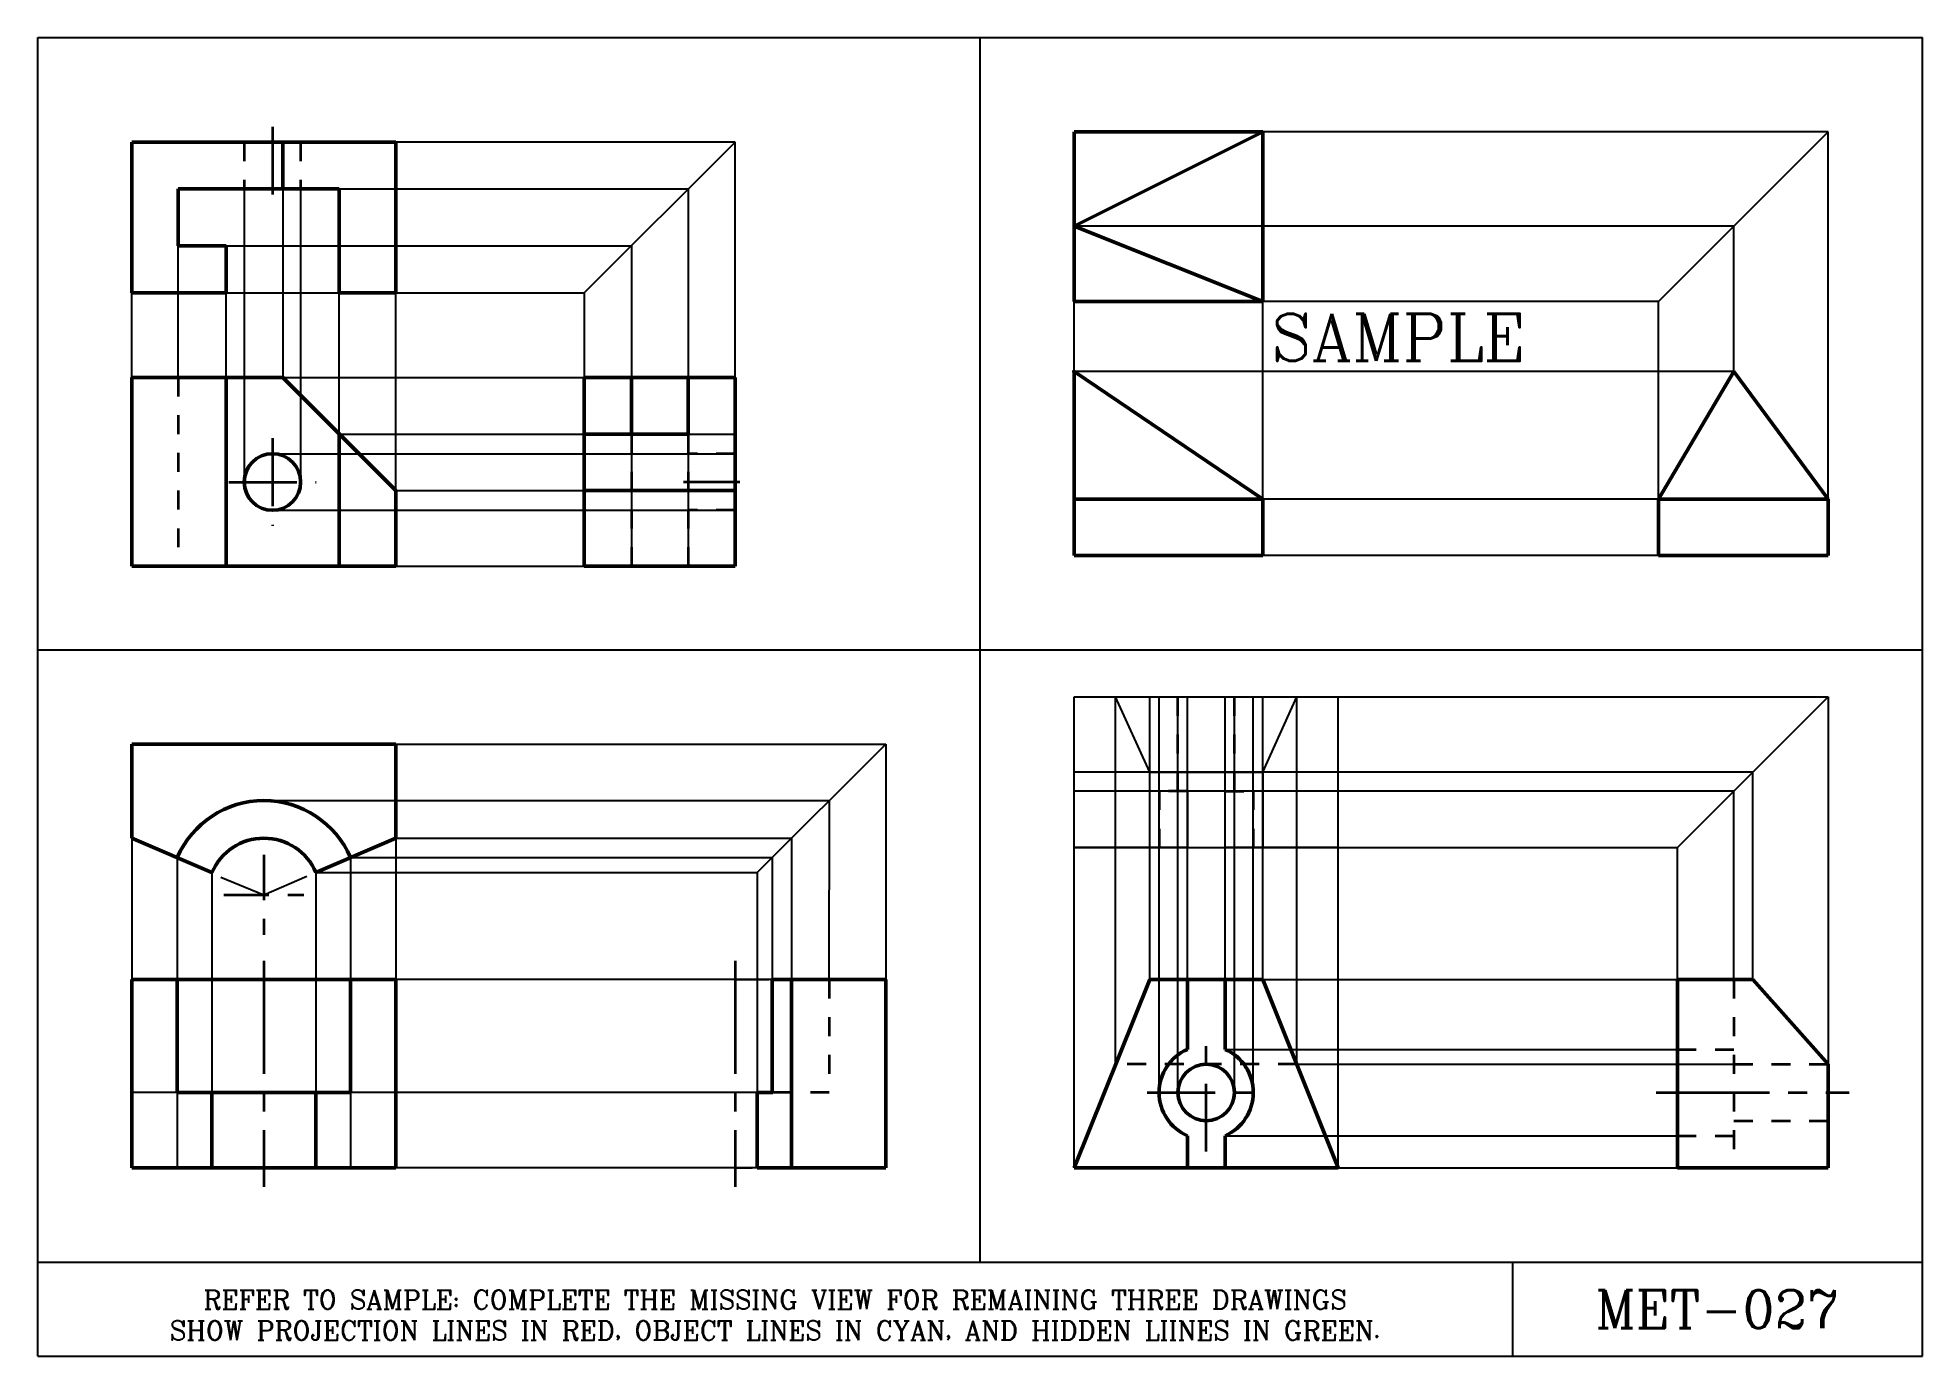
# Model space of a CAD drawing. Extents: x 36.6 to 46.6, y 2.3 to 9.3.
import ezdxf
from ezdxf.enums import TextEntityAlignment as Align

# ---------------------------------------------------------------- set-up
doc = ezdxf.new("R2010")
doc.units = 0
doc.header["$LTSCALE"] = 0.8
doc.header["$MEASUREMENT"] = 0
doc.linetypes.add('CENTER2', pattern=[1.125, 0.75, -0.125, 0.125, -0.125])
doc.linetypes.add('HIDDEN2', pattern=[0.1875, 0.125, -0.0625])
doc.layers.get('0').update_dxf_attribs({"linetype": 'CONTINUOUS'})
for name, color, linetype, lineweight in [('CENTER', 6, 'CENTER2', 35), ('HIDDEN-GREEN', 3, 'HIDDEN2', 35), ('OBJECT-CYAN', 4, 'CONTINUOUS', 50)]:
    doc.layers.add(name, color=color, linetype=linetype, lineweight=lineweight)
doc.layers.add('CONSTRUCTION', color=28, linetype='CONTINUOUS')
doc.layers.add('DIMENSION', color=1, linetype='CONTINUOUS')
doc.styles.add('ROMANC', font='romanc')

msp = doc.modelspace()

# ---------------------------------------------------------------- linework, layer by layer
for p, q in [((36.609, 2.264), (36.609, 9.264)), ((36.609, 9.264), (46.609, 9.264)), ((41.609, 2.764), (41.609, 9.264)), ((46.609, 2.264), (46.609, 9.264)), ((36.609, 6.014), (46.609, 6.014)), ((42.109, 4.964), (42.109, 5.764)), ((42.109, 5.764), (43.509, 5.764)), ((42.509, 5.364), (42.327, 5.764)), ((43.109, 5.364), (43.289, 5.764)), ((43.509, 4.964), (43.509, 5.764)), ((42.509, 4.964), (42.509, 5.364)), ((42.509, 5.364), (43.109, 5.364)), ((43.109, 5.364), (43.109, 4.964)), ((42.909, 5.264), (42.709, 5.264)), ((42.709, 5.264), (42.709, 4.964)), ((42.909, 4.964), (42.909, 5.264)), ((42.709, 4.964), (42.109, 4.964)), ((43.509, 4.964), (42.909, 4.964)), ((36.609, 2.764), (46.609, 2.764)), ((44.434, 2.764), (44.434, 2.264)), ((36.609, 2.264), (46.609, 2.264))]:
    msp.add_line(p, q)
at = {"layer": 'CENTER', "ltscale": 0.6}
for p, q in [((37.854, 8.791), (37.854, 8.379)), ((37.854, 7.137), (37.854, 6.673)), ((37.623, 6.905), (38.086, 6.905)), ((42.809, 3.351), (42.809, 3.976)), ((42.496, 3.664), (43.121, 3.664))]:
    msp.add_line(p, q, dxfattribs=at)
at = {"layer": 'CENTER'}
for p, q in [((40.334, 6.905), (40.035, 6.905)), ((37.809, 4.364), (37.809, 3.164)), ((40.309, 4.364), (40.309, 3.164)), ((45.197, 3.664), (46.22, 3.664))]:
    msp.add_line(p, q, dxfattribs=at)
at = {"layer": 'CENTER', "ltscale": 0.4}
for p, q in [((37.809, 4.926), (37.809, 4.501)), ((37.596, 4.714), (38.021, 4.714))]:
    msp.add_line(p, q, dxfattribs=at)
at = {"layer": 'CONSTRUCTION'}
for p, q in [((40.309, 8.709), (38.509, 8.709)), ((39.509, 7.909), (40.309, 8.709)), ((40.309, 6.459), (40.309, 8.709)), ((46.109, 8.764), (43.109, 8.764)), ((46.109, 8.764), (45.209, 7.864)), ((46.109, 6.814), (46.109, 8.764)), ((37.704, 8.461), (37.704, 6.905)), ((37.909, 8.461), (37.909, 7.459)), ((38.004, 8.461), (38.004, 6.905)), ((38.209, 8.461), (40.06, 8.461)), ((40.06, 8.461), (40.06, 6.459)), ((45.608, 8.263), (42.109, 8.263)), ((45.608, 7.491), (45.608, 8.263)), ((37.354, 7.459), (37.354, 8.159)), ((37.609, 8.159), (39.759, 8.159)), ((39.759, 8.159), (39.759, 6.459)), ((37.109, 7.459), (37.109, 7.909)), ((37.609, 7.459), (37.609, 7.909)), ((37.609, 7.909), (39.509, 7.909)), ((38.209, 7.159), (38.209, 7.909)), ((38.509, 6.859), (38.509, 7.909)), ((39.509, 7.909), (39.509, 6.459)), ((42.109, 7.491), (42.109, 7.864)), ((45.209, 7.864), (43.109, 7.864)), ((43.109, 6.814), (43.109, 7.864)), ((45.209, 6.814), (45.209, 7.864)), ((37.909, 7.459), (40.309, 7.459)), ((45.608, 7.491), (42.098, 7.491)), ((38.209, 7.159), (40.309, 7.159)), ((37.854, 7.055), (40.309, 7.055)), ((38.509, 6.859), (40.309, 6.859)), ((45.209, 6.814), (43.098, 6.814)), ((37.854, 6.755), (40.309, 6.755)), ((45.209, 6.514), (43.098, 6.514)), ((38.509, 6.459), (40.309, 6.459)), ((42.109, 3.264), (42.109, 5.764)), ((42.109, 5.764), (46.109, 5.764)), ((42.327, 3.814), (42.327, 5.764)), ((42.509, 4.264), (42.509, 5.764)), ((42.559, 3.664), (42.559, 5.764)), ((42.659, 3.664), (42.659, 5.764)), ((42.709, 4.264), (42.709, 5.764)), ((42.909, 4.264), (42.909, 5.764)), ((42.959, 3.664), (42.959, 5.764)), ((43.059, 3.664), (43.059, 5.764)), ((43.109, 4.264), (43.109, 5.764)), ((43.289, 3.814), (43.289, 5.764)), ((43.509, 3.264), (43.509, 5.764)), ((45.309, 4.964), (46.109, 5.764)), ((46.109, 5.764), (46.109, 3.814)), ((38.509, 5.514), (41.109, 5.514)), ((40.427, 4.832), (41.109, 5.514)), ((41.109, 5.514), (41.109, 4.264)), ((45.709, 5.364), (42.109, 5.364)), ((45.709, 4.264), (45.709, 5.364)), ((37.809, 5.214), (40.809, 5.214)), ((40.809, 5.214), (40.807, 4.264)), ((45.609, 5.264), (42.109, 5.264)), ((45.609, 4.264), (45.609, 5.264)), ((37.109, 5.014), (37.109, 3.264)), ((38.509, 5.014), (40.609, 5.014)), ((38.509, 5.014), (38.509, 3.264)), ((40.609, 5.014), (40.609, 4.264)), ((37.349, 4.911), (37.349, 3.264)), ((38.268, 4.911), (40.506, 4.911)), ((38.268, 4.911), (38.268, 3.264)), ((40.506, 4.911), (40.506, 4.264)), ((42.109, 4.964), (45.309, 4.964)), ((45.309, 4.264), (45.309, 4.964)), ((37.533, 4.832), (37.533, 3.264)), ((38.084, 4.832), (40.427, 4.832)), ((38.084, 4.832), (38.084, 3.264)), ((40.427, 4.832), (40.427, 3.664)), ((40.506, 4.264), (37.109, 4.264)), ((43.109, 4.264), (45.309, 4.264)), ((42.909, 3.893), (45.309, 3.893)), ((43.29, 3.814), (45.609, 3.814)), ((40.427, 3.664), (37.109, 3.664)), ((42.909, 3.435), (45.309, 3.435)), ((40.427, 3.264), (37.109, 3.264)), ((43.509, 3.264), (45.309, 3.264))]:
    msp.add_line(p, q, dxfattribs=at)
at = {"layer": 'DIMENSION'}
for p, q in [((37.58, 4.808), (37.809, 4.714)), ((37.809, 4.714), (38.037, 4.812)), ((40.309, 4.264), (40.489, 4.264)), ((40.309, 3.264), (40.399, 3.264))]:
    msp.add_line(p, q, dxfattribs=at)
at = {"layer": 'HIDDEN-GREEN'}
for p, q in [((37.704, 8.709), (37.704, 8.461)), ((38.004, 8.709), (38.004, 8.461)), ((37.354, 7.459), (37.354, 6.459)), ((39.759, 7.159), (39.759, 6.459)), ((40.06, 7.159), (40.06, 6.459)), ((40.309, 7.055), (40.06, 7.055)), ((40.309, 6.755), (40.06, 6.755)), ((42.659, 5.264), (42.659, 5.764)), ((42.959, 5.264), (42.959, 5.764)), ((42.709, 5.264), (42.559, 5.264)), ((42.559, 5.264), (42.559, 4.964)), ((42.909, 5.264), (43.059, 5.264)), ((43.059, 5.264), (43.059, 4.964)), ((40.809, 4.264), (40.809, 3.664)), ((45.609, 4.264), (45.609, 3.264)), ((43.29, 3.814), (42.327, 3.814)), ((45.309, 3.893), (45.609, 3.893)), ((45.609, 3.814), (46.109, 3.814)), ((40.809, 3.664), (40.506, 3.664)), ((45.609, 3.514), (46.109, 3.514)), ((45.309, 3.435), (45.609, 3.435))]:
    msp.add_line(p, q, dxfattribs=at)
at = {"layer": 'OBJECT-CYAN', "color": 4}
for p, q in [((37.109, 8.709), (38.509, 8.709)), ((37.109, 7.909), (37.109, 8.709)), ((37.909, 8.709), (37.909, 8.461)), ((38.509, 8.709), (38.509, 7.909)), ((37.354, 8.461), (38.209, 8.461)), ((37.354, 8.461), (37.354, 8.159)), ((38.209, 7.909), (38.209, 8.461)), ((37.609, 8.159), (37.354, 8.159)), ((37.609, 8.159), (37.609, 7.909)), ((37.109, 7.909), (37.609, 7.909)), ((38.209, 7.909), (38.509, 7.909)), ((37.109, 6.459), (37.109, 7.459)), ((37.109, 7.459), (37.909, 7.459)), ((38.509, 6.859), (37.909, 7.459)), ((38.209, 6.459), (38.209, 7.159)), ((38.509, 6.859), (38.509, 6.459)), ((37.109, 6.459), (38.509, 6.459))]:
    msp.add_line(p, q, dxfattribs=at)
at = {"layer": 'OBJECT-CYAN'}
for p, q in [((42.109, 8.263), (43.109, 8.764)), ((43.109, 8.764), (42.109, 8.764)), ((42.109, 7.864), (42.109, 8.764)), ((43.109, 8.764), (43.109, 7.864)), ((43.109, 7.864), (42.109, 8.263)), ((43.109, 7.864), (42.109, 7.864)), ((37.609, 7.459), (37.609, 6.459)), ((39.509, 6.459), (39.509, 7.459)), ((39.509, 7.459), (40.309, 7.459)), ((39.759, 7.459), (39.759, 7.159)), ((40.06, 7.459), (40.06, 7.159)), ((40.309, 7.459), (40.309, 6.459)), ((43.109, 6.814), (42.109, 7.491)), ((42.109, 7.491), (42.109, 6.514)), ((45.608, 7.491), (45.209, 6.814)), ((45.608, 7.491), (46.109, 6.814)), ((40.06, 7.159), (39.509, 7.159)), ((39.509, 6.859), (40.309, 6.859)), ((43.109, 6.814), (42.109, 6.814)), ((43.109, 6.814), (42.109, 6.814)), ((43.109, 6.514), (43.109, 6.814)), ((45.209, 6.814), (46.109, 6.814)), ((45.209, 6.514), (45.209, 6.814)), ((46.109, 6.514), (46.109, 6.814)), ((42.109, 6.514), (43.109, 6.514)), ((45.209, 6.514), (46.109, 6.514)), ((40.309, 6.459), (39.509, 6.459)), ((37.109, 5.514), (37.109, 5.014)), ((37.109, 5.514), (38.509, 5.514)), ((38.509, 5.514), (38.509, 5.014)), ((37.533, 4.832), (37.109, 5.014)), ((38.084, 4.832), (38.509, 5.014)), ((37.109, 3.264), (37.109, 4.264)), ((37.109, 4.264), (38.509, 4.264)), ((37.349, 3.664), (37.349, 4.264)), ((38.268, 3.664), (38.268, 4.264)), ((38.509, 4.264), (38.509, 3.264)), ((40.506, 4.264), (40.506, 3.664)), ((41.109, 4.264), (40.506, 4.264)), ((40.609, 4.264), (40.609, 3.264)), ((41.109, 3.264), (41.109, 4.264)), ((42.109, 3.264), (42.509, 4.264)), ((42.509, 4.264), (43.109, 4.264)), ((42.709, 4.264), (42.709, 3.893)), ((42.909, 4.264), (42.909, 3.893)), ((43.109, 4.264), (43.509, 3.264)), ((45.309, 3.264), (45.309, 4.264)), ((45.309, 4.264), (45.709, 4.264)), ((45.709, 4.264), (46.109, 3.814)), ((46.109, 3.264), (46.109, 3.814)), ((37.349, 3.664), (38.268, 3.664)), ((37.533, 3.264), (37.533, 3.664)), ((38.084, 3.264), (38.084, 3.664)), ((40.427, 3.664), (40.427, 3.264)), ((40.509, 3.664), (40.427, 3.664)), ((42.709, 3.435), (42.709, 3.264)), ((42.909, 3.435), (42.909, 3.264)), ((38.509, 3.264), (37.109, 3.264)), ((40.427, 3.264), (40.609, 3.264)), ((40.609, 3.264), (41.109, 3.264)), ((42.109, 3.264), (43.509, 3.264)), ((45.309, 3.264), (46.109, 3.264))]:
    msp.add_line(p, q, dxfattribs=at)
for centre in [(37.854, 6.905), (42.809, 3.664)]:
    msp.add_circle(centre, 0.15, dxfattribs=at)
for centre, radius, start, end in [((37.809, 4.714), 0.5, 23.1986, 156.8014), ((37.809, 4.714), 0.3, 23.1986, 156.8014), ((42.809, 3.664), 0.25, 113.5782, 180), ((42.809, 3.664), 0.25, 360, 66.4218), ((42.809, 3.664), 0.25, 180, 246.4218), ((42.809, 3.664), 0.25, 293.5782, 0)]:
    msp.add_arc(centre, radius, start, end, dxfattribs=at)

# ---------------------------------------------------------------- texts
at = {"style": 'ROMANC'}
msp.add_text('SAMPLE', height=0.25, dxfattribs=at).set_placement((43.154, 7.548))
for s, p in [('REFER TO SAMPLE: COMPLETE THE MISSING VIEW FOR REMAINING THREE DRAWINGS', (40.521, 2.514)), ('SHOW PROJECTION LINES IN RED, OBJECT LINES IN CYAN, AND HIDDEN LIINES IN GREEN.', (40.521, 2.35))]:
    msp.add_text(s, height=0.10125, dxfattribs=at).set_placement(p, align=Align.CENTER)
msp.add_text('MET-027', height=0.2, dxfattribs=at).set_placement((45.521, 2.514), align=Align.MIDDLE)
at = {"color": 18, "true_color": 0x030303}
msp.add_text('FALL 2025', height=0.001, dxfattribs=at).set_placement((36.609, 2.264))

doc.saveas('drawing.dxf')
